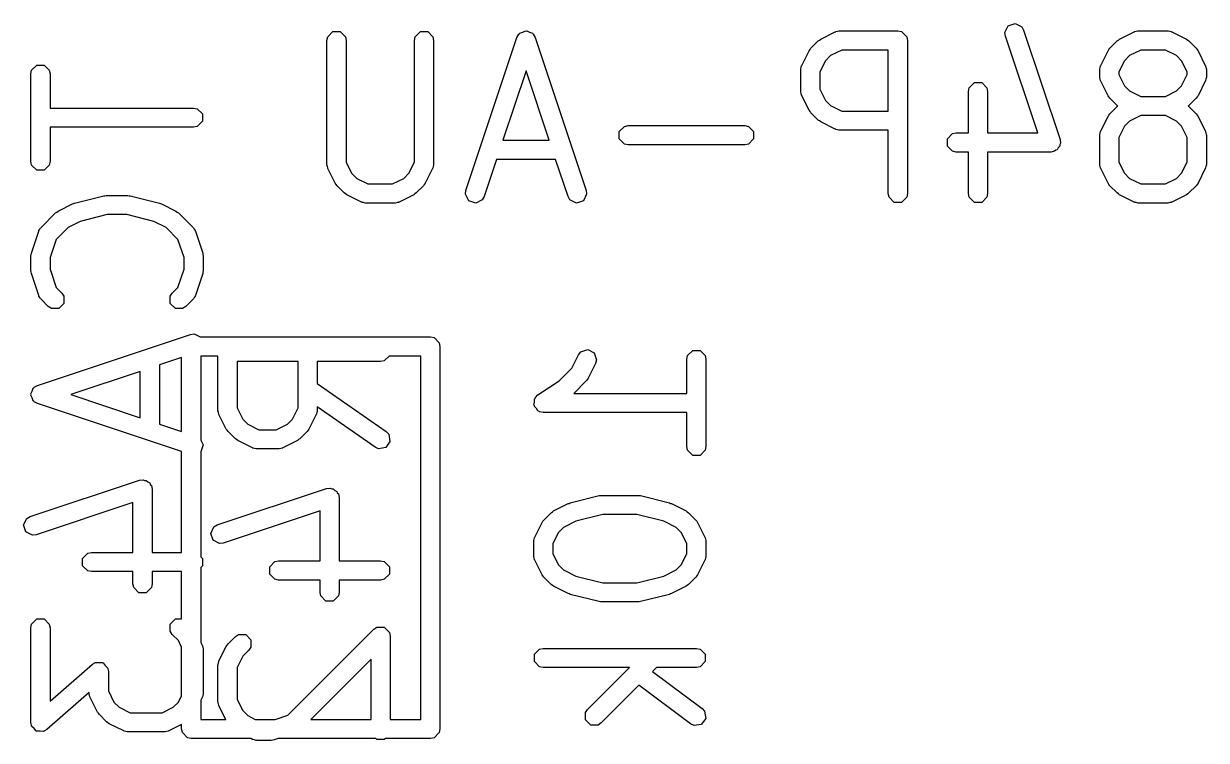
# Model space of a CAD drawing. Header units: inches. Extents: x 0.38 to 5.39, y 0.07 to 3.28.
# Drawn here: x 1.2235 to 1.4668, y 1.2581 to 1.4057 of the extents above; entities that cross this region are included whole.
import ezdxf

# ---------------------------------------------------------------- set-up
doc = ezdxf.new("R2010")
doc.units = ezdxf.units.IN
doc.header["$MEASUREMENT"] = 0
doc.layers.add('BLACK', color=250, linetype='CONTINUOUS')

msp = doc.modelspace()

# ---------------------------------------------------------------- linework, layer by layer
at = {"layer": 'BLACK', "linetype": 'CONTINUOUS'}
for p, q in [((1.28602, 1.40296), (1.28708, 1.40403)), ((1.28708, 1.40403), (1.28859, 1.40403)), ((1.28859, 1.40403), (1.28965, 1.40296)), ((1.30401, 1.40296), (1.30508, 1.40403)), ((1.30508, 1.40403), (1.30659, 1.40403)), ((1.30659, 1.40403), (1.30765, 1.40296)), ((1.32613, 1.40389), (1.32669, 1.40417)), ((1.32669, 1.40417), (1.32683, 1.40413)), ((1.32683, 1.40413), (1.32697, 1.40417)), ((1.32697, 1.40417), (1.32753, 1.40389)), ((1.38744, 1.40247), (1.39044, 1.40397)), ((1.39044, 1.40397), (1.39054, 1.404)), ((1.39054, 1.404), (1.39057, 1.40403)), ((1.39057, 1.40403), (1.39088, 1.40409)), ((1.39088, 1.40409), (1.39118, 1.40417)), ((1.39118, 1.40417), (1.39122, 1.40416)), ((1.39122, 1.40416), (1.39132, 1.40418)), ((1.39132, 1.40418), (1.40332, 1.40418)), ((1.40332, 1.40418), (1.40407, 1.40403)), ((1.40407, 1.40403), (1.40514, 1.40296)), ((1.42535, 1.40385), (1.42603, 1.4052)), ((1.42603, 1.4052), (1.42746, 1.40567)), ((1.42746, 1.40567), (1.4288, 1.405)), ((1.4288, 1.405), (1.42918, 1.40433)), ((1.42918, 1.40433), (1.43668, 1.38183)), ((1.44893, 1.40247), (1.45193, 1.40397)), ((1.45193, 1.40397), (1.45203, 1.404)), ((1.45203, 1.404), (1.45206, 1.40403)), ((1.45206, 1.40403), (1.45237, 1.40409)), ((1.45237, 1.40409), (1.45267, 1.40417)), ((1.45267, 1.40417), (1.45272, 1.40416)), ((1.45272, 1.40416), (1.45281, 1.40418)), ((1.45281, 1.40418), (1.45881, 1.40418)), ((1.45881, 1.40418), (1.45891, 1.40416)), ((1.45891, 1.40416), (1.45895, 1.40417)), ((1.45895, 1.40417), (1.45926, 1.40409)), ((1.45926, 1.40409), (1.45957, 1.40403)), ((1.45957, 1.40403), (1.4596, 1.404)), ((1.4596, 1.404), (1.45969, 1.40397)), ((1.45969, 1.40397), (1.46269, 1.40247)), ((1.28587, 1.40221), (1.28602, 1.40296)), ((1.28587, 1.37671), (1.28587, 1.40221)), ((1.28965, 1.40296), (1.2898, 1.40221)), ((1.2898, 1.40221), (1.2898, 1.37718)), ((1.30386, 1.40221), (1.30401, 1.40296)), ((1.30386, 1.37718), (1.30386, 1.40221)), ((1.30765, 1.40296), (1.3078, 1.40221)), ((1.3078, 1.40221), (1.3078, 1.37671)), ((1.31446, 1.37134), (1.32496, 1.40283)), ((1.32496, 1.40283), (1.32534, 1.4035)), ((1.32534, 1.4035), (1.32547, 1.40356)), ((1.32547, 1.40356), (1.32554, 1.4037)), ((1.32554, 1.4037), (1.32613, 1.40389)), ((1.32753, 1.40389), (1.32812, 1.4037)), ((1.32812, 1.4037), (1.32819, 1.40356)), ((1.32819, 1.40356), (1.32832, 1.4035)), ((1.32832, 1.4035), (1.3287, 1.40283)), ((1.3287, 1.40283), (1.3392, 1.37134)), ((1.38543, 1.4006), (1.38693, 1.4021)), ((1.38693, 1.4021), (1.38719, 1.40228)), ((1.38719, 1.40228), (1.38744, 1.40247)), ((1.40514, 1.40296), (1.40529, 1.40221)), ((1.40529, 1.40221), (1.40529, 1.37071)), ((1.42545, 1.40309), (1.42535, 1.40385)), ((1.43209, 1.38318), (1.42545, 1.40309)), ((1.44692, 1.4006), (1.44842, 1.4021)), ((1.44842, 1.4021), (1.44869, 1.40228)), ((1.44869, 1.40228), (1.44893, 1.40247)), ((1.46269, 1.40247), (1.46294, 1.40228)), ((1.46294, 1.40228), (1.4632, 1.4021)), ((1.4632, 1.4021), (1.4647, 1.4006)), ((1.38356, 1.39709), (1.38506, 1.40009)), ((1.38506, 1.40009), (1.38525, 1.40034)), ((1.38525, 1.40034), (1.38543, 1.4006)), ((1.38949, 1.39909), (1.38844, 1.39804)), ((1.39179, 1.40024), (1.38949, 1.39909)), ((1.40135, 1.40024), (1.39179, 1.40024)), ((1.40135, 1.38768), (1.40135, 1.40024)), ((1.44505, 1.39709), (1.44655, 1.40009)), ((1.44655, 1.40009), (1.44675, 1.40034)), ((1.44675, 1.40034), (1.44692, 1.4006)), ((1.45098, 1.39909), (1.44993, 1.39804)), ((1.45328, 1.40024), (1.45098, 1.39909)), ((1.45835, 1.40024), (1.45328, 1.40024)), ((1.46065, 1.39909), (1.45835, 1.40024)), ((1.46169, 1.39804), (1.46065, 1.39909)), ((1.4647, 1.4006), (1.46488, 1.40034)), ((1.46488, 1.40034), (1.46507, 1.40009)), ((1.46507, 1.40009), (1.46657, 1.39709)), ((1.22511, 1.39608), (1.22618, 1.39714)), ((1.22618, 1.39714), (1.22769, 1.39714)), ((1.22769, 1.39714), (1.22875, 1.39608)), ((1.38336, 1.39635), (1.38344, 1.39665)), ((1.38344, 1.39665), (1.3835, 1.39696)), ((1.3835, 1.39696), (1.38354, 1.39699)), ((1.38354, 1.39699), (1.38356, 1.39709)), ((1.38844, 1.39804), (1.38729, 1.39574)), ((1.44485, 1.39635), (1.44493, 1.39665)), ((1.44493, 1.39665), (1.445, 1.39696)), ((1.445, 1.39696), (1.44503, 1.39699)), ((1.44503, 1.39699), (1.44505, 1.39709)), ((1.44993, 1.39804), (1.44878, 1.39574)), ((1.46284, 1.39574), (1.46169, 1.39804)), ((1.46657, 1.39709), (1.4666, 1.39699)), ((1.4666, 1.39699), (1.46663, 1.39696)), ((1.46663, 1.39696), (1.46669, 1.39665)), ((1.46669, 1.39665), (1.46678, 1.39635)), ((1.22496, 1.39532), (1.22511, 1.39608)), ((1.22496, 1.37733), (1.22496, 1.39532)), ((1.22875, 1.39608), (1.2289, 1.39532)), ((1.2289, 1.39532), (1.2289, 1.38829)), ((1.32683, 1.39598), (1.32206, 1.38168)), ((1.3316, 1.38168), (1.32683, 1.39598)), ((1.38335, 1.39621), (1.38337, 1.39631)), ((1.38335, 1.39171), (1.38335, 1.39621)), ((1.38337, 1.39631), (1.38336, 1.39635)), ((1.38729, 1.39574), (1.38729, 1.39217)), ((1.44487, 1.39631), (1.44485, 1.39635)), ((1.44485, 1.39621), (1.44487, 1.39631)), ((1.44485, 1.39471), (1.44485, 1.39621)), ((1.44487, 1.39461), (1.44485, 1.39471)), ((1.44485, 1.39457), (1.44487, 1.39461)), ((1.44493, 1.39427), (1.44485, 1.39457)), ((1.445, 1.39396), (1.44493, 1.39427)), ((1.44878, 1.39574), (1.44878, 1.39517)), ((1.44878, 1.39517), (1.44993, 1.39288)), ((1.46169, 1.39288), (1.46284, 1.39517)), ((1.46284, 1.39517), (1.46284, 1.39574)), ((1.46669, 1.39427), (1.46663, 1.39396)), ((1.46678, 1.39457), (1.46669, 1.39427)), ((1.46678, 1.39635), (1.46676, 1.39631)), ((1.46676, 1.39631), (1.46678, 1.39621)), ((1.46678, 1.39471), (1.46676, 1.39461)), ((1.46676, 1.39461), (1.46678, 1.39457)), ((1.46678, 1.39621), (1.46678, 1.39471)), ((1.38729, 1.39217), (1.38844, 1.38988)), ((1.41785, 1.39171), (1.418, 1.39246)), ((1.418, 1.39246), (1.41906, 1.39353)), ((1.41906, 1.39353), (1.42057, 1.39353)), ((1.42057, 1.39353), (1.42164, 1.39246)), ((1.42164, 1.39246), (1.42179, 1.39171)), ((1.44503, 1.39392), (1.445, 1.39396)), ((1.44505, 1.39383), (1.44503, 1.39392)), ((1.44655, 1.39083), (1.44505, 1.39383)), ((1.44993, 1.39288), (1.45098, 1.39183)), ((1.45098, 1.39183), (1.45328, 1.39068)), ((1.45835, 1.39068), (1.46065, 1.39183)), ((1.46065, 1.39183), (1.46169, 1.39288)), ((1.46657, 1.39383), (1.46507, 1.39083)), ((1.4666, 1.39392), (1.46657, 1.39383)), ((1.46663, 1.39396), (1.4666, 1.39392)), ((1.38337, 1.39161), (1.38335, 1.39171)), ((1.38336, 1.39157), (1.38337, 1.39161)), ((1.38344, 1.39127), (1.38336, 1.39157)), ((1.3835, 1.39096), (1.38344, 1.39127)), ((1.38354, 1.39092), (1.3835, 1.39096)), ((1.38356, 1.39083), (1.38354, 1.39092)), ((1.38506, 1.38783), (1.38356, 1.39083)), ((1.38844, 1.38988), (1.38949, 1.38883)), ((1.41785, 1.38318), (1.41785, 1.39171)), ((1.42179, 1.39171), (1.42179, 1.38318)), ((1.44675, 1.39058), (1.44655, 1.39083)), ((1.44692, 1.39032), (1.44675, 1.39058)), ((1.44842, 1.38882), (1.44692, 1.39032)), ((1.45328, 1.39068), (1.45835, 1.39068)), ((1.4647, 1.39032), (1.4632, 1.38882)), ((1.46488, 1.39058), (1.4647, 1.39032)), ((1.46507, 1.39083), (1.46488, 1.39058)), ((1.2289, 1.38829), (1.25843, 1.38829)), ((1.25843, 1.38829), (1.25918, 1.38814)), ((1.25918, 1.38814), (1.26025, 1.38708)), ((1.26025, 1.38708), (1.26025, 1.38557)), ((1.38525, 1.38758), (1.38506, 1.38783)), ((1.38543, 1.38732), (1.38525, 1.38758)), ((1.38693, 1.38582), (1.38543, 1.38732)), ((1.38949, 1.38883), (1.39179, 1.38768)), ((1.39179, 1.38768), (1.40135, 1.38768)), ((1.44675, 1.38684), (1.44692, 1.3871)), ((1.44692, 1.3871), (1.44842, 1.3886)), ((1.44858, 1.38871), (1.44842, 1.38882)), ((1.44842, 1.3886), (1.44858, 1.38871)), ((1.4632, 1.38882), (1.46304, 1.38871)), ((1.46304, 1.38871), (1.4632, 1.3886)), ((1.4632, 1.3886), (1.4647, 1.3871)), ((1.4647, 1.3871), (1.46488, 1.38684)), ((1.25918, 1.38451), (1.25843, 1.38436)), ((1.26025, 1.38557), (1.25918, 1.38451)), ((1.34601, 1.38346), (1.34707, 1.38453)), ((1.34707, 1.38453), (1.34783, 1.38468)), ((1.34783, 1.38468), (1.37182, 1.38468)), ((1.37182, 1.38468), (1.37258, 1.38453)), ((1.37258, 1.38453), (1.37364, 1.38346)), ((1.38719, 1.38564), (1.38693, 1.38582)), ((1.38744, 1.38545), (1.38719, 1.38564)), ((1.39044, 1.38395), (1.38744, 1.38545)), ((1.44505, 1.38359), (1.44655, 1.38659)), ((1.44655, 1.38659), (1.44675, 1.38684)), ((1.44993, 1.38454), (1.44878, 1.38225)), ((1.45098, 1.38559), (1.44993, 1.38454)), ((1.45328, 1.38674), (1.45098, 1.38559)), ((1.45835, 1.38674), (1.45328, 1.38674)), ((1.46065, 1.38559), (1.45835, 1.38674)), ((1.46169, 1.38454), (1.46065, 1.38559)), ((1.46284, 1.38225), (1.46169, 1.38454)), ((1.46488, 1.38684), (1.46507, 1.38659)), ((1.46507, 1.38659), (1.46657, 1.38359)), ((1.25843, 1.38436), (1.2289, 1.38436)), ((1.2289, 1.38436), (1.2289, 1.37733)), ((1.34601, 1.38196), (1.34601, 1.38346)), ((1.37364, 1.38346), (1.37364, 1.38196)), ((1.39054, 1.38392), (1.39044, 1.38395)), ((1.39057, 1.38389), (1.39054, 1.38392)), ((1.39088, 1.38383), (1.39057, 1.38389)), ((1.39118, 1.38375), (1.39088, 1.38383)), ((1.39122, 1.38376), (1.39118, 1.38375)), ((1.39132, 1.38374), (1.39122, 1.38376)), ((1.40135, 1.38374), (1.39132, 1.38374)), ((1.40135, 1.37071), (1.40135, 1.38374)), ((1.4135, 1.38196), (1.41457, 1.38303)), ((1.41457, 1.38303), (1.41532, 1.38318)), ((1.41532, 1.38318), (1.41785, 1.38318)), ((1.42179, 1.38318), (1.43209, 1.38318)), ((1.44485, 1.38285), (1.44493, 1.38315)), ((1.44487, 1.38281), (1.44485, 1.38285)), ((1.44485, 1.38271), (1.44487, 1.38281)), ((1.44485, 1.37671), (1.44485, 1.38271)), ((1.44493, 1.38315), (1.445, 1.38346)), ((1.445, 1.38346), (1.44503, 1.3835)), ((1.44503, 1.3835), (1.44505, 1.38359)), ((1.44878, 1.38225), (1.44878, 1.37718)), ((1.46284, 1.37718), (1.46284, 1.38225)), ((1.46657, 1.38359), (1.4666, 1.3835)), ((1.4666, 1.3835), (1.46663, 1.38346)), ((1.46663, 1.38346), (1.46669, 1.38316)), ((1.46669, 1.38316), (1.46678, 1.38285)), ((1.46678, 1.38285), (1.46676, 1.38281)), ((1.46676, 1.38281), (1.46678, 1.38271)), ((1.46678, 1.38271), (1.46678, 1.37671)), ((1.32206, 1.38168), (1.3316, 1.38168)), ((1.34707, 1.38089), (1.34601, 1.38196)), ((1.34783, 1.38074), (1.34707, 1.38089)), ((1.37182, 1.38074), (1.34783, 1.38074)), ((1.37258, 1.38089), (1.37182, 1.38074)), ((1.37364, 1.38196), (1.37258, 1.38089)), ((1.4135, 1.38046), (1.4135, 1.38196)), ((1.41457, 1.37939), (1.4135, 1.38046)), ((1.4358, 1.37962), (1.43557, 1.37939)), ((1.43611, 1.37972), (1.4358, 1.37962)), ((1.43631, 1.38013), (1.43611, 1.37972)), ((1.43663, 1.38046), (1.43631, 1.38013)), ((1.43678, 1.38107), (1.43663, 1.38078)), ((1.43663, 1.38078), (1.43663, 1.38046)), ((1.43668, 1.38183), (1.43678, 1.38107)), ((1.22511, 1.37657), (1.22496, 1.37733)), ((1.2289, 1.37733), (1.22875, 1.37657)), ((1.2898, 1.37718), (1.29095, 1.37488)), ((1.30271, 1.37488), (1.30386, 1.37718)), ((1.32075, 1.37774), (1.3182, 1.37009)), ((1.33291, 1.37774), (1.32075, 1.37774)), ((1.33546, 1.37009), (1.33291, 1.37774)), ((1.41532, 1.37924), (1.41457, 1.37939)), ((1.41785, 1.37924), (1.41532, 1.37924)), ((1.41785, 1.37071), (1.41785, 1.37924)), ((1.43482, 1.37924), (1.42179, 1.37924)), ((1.42179, 1.37924), (1.42179, 1.37071)), ((1.43557, 1.37939), (1.43482, 1.37924)), ((1.44878, 1.37718), (1.44993, 1.37488)), ((1.46169, 1.37488), (1.46284, 1.37718)), ((1.22618, 1.37551), (1.22511, 1.37657)), ((1.22769, 1.37551), (1.22618, 1.37551)), ((1.22875, 1.37657), (1.22769, 1.37551)), ((1.28589, 1.37662), (1.28587, 1.37671)), ((1.28587, 1.37657), (1.28589, 1.37662)), ((1.28595, 1.37627), (1.28587, 1.37657)), ((1.28602, 1.37596), (1.28595, 1.37627)), ((1.28605, 1.37593), (1.28602, 1.37596)), ((1.28607, 1.37583), (1.28605, 1.37593)), ((1.28757, 1.37283), (1.28607, 1.37583)), ((1.29095, 1.37488), (1.292, 1.37383)), ((1.30167, 1.37383), (1.30271, 1.37488)), ((1.30759, 1.37583), (1.30609, 1.37283)), ((1.30762, 1.37593), (1.30759, 1.37583)), ((1.30765, 1.37596), (1.30762, 1.37593)), ((1.30771, 1.37627), (1.30765, 1.37596)), ((1.3078, 1.37657), (1.30771, 1.37627)), ((1.3078, 1.37671), (1.30778, 1.37662)), ((1.30778, 1.37662), (1.3078, 1.37657)), ((1.44487, 1.37662), (1.44485, 1.37671)), ((1.44485, 1.37657), (1.44487, 1.37662)), ((1.44493, 1.37627), (1.44485, 1.37657)), ((1.445, 1.37596), (1.44493, 1.37627)), ((1.44503, 1.37593), (1.445, 1.37596)), ((1.44505, 1.37583), (1.44503, 1.37593)), ((1.44655, 1.37283), (1.44505, 1.37583)), ((1.44993, 1.37488), (1.45098, 1.37383)), ((1.46065, 1.37383), (1.46169, 1.37488)), ((1.46657, 1.37583), (1.46507, 1.37283)), ((1.4666, 1.37593), (1.46657, 1.37583)), ((1.46663, 1.37596), (1.4666, 1.37593)), ((1.46669, 1.37627), (1.46663, 1.37596)), ((1.46678, 1.37657), (1.46669, 1.37627)), ((1.46678, 1.37671), (1.46676, 1.37662)), ((1.46676, 1.37662), (1.46678, 1.37657)), ((1.28777, 1.37258), (1.28757, 1.37283)), ((1.28794, 1.37232), (1.28777, 1.37258)), ((1.28944, 1.37082), (1.28794, 1.37232)), ((1.292, 1.37383), (1.2943, 1.37268)), ((1.2943, 1.37268), (1.29937, 1.37268)), ((1.29937, 1.37268), (1.30167, 1.37383)), ((1.30572, 1.37232), (1.30422, 1.37082)), ((1.3059, 1.37258), (1.30572, 1.37232)), ((1.30609, 1.37283), (1.3059, 1.37258)), ((1.44675, 1.37258), (1.44655, 1.37283)), ((1.44692, 1.37232), (1.44675, 1.37258)), ((1.44842, 1.37082), (1.44692, 1.37232)), ((1.45098, 1.37383), (1.45328, 1.37268)), ((1.45328, 1.37268), (1.45835, 1.37268)), ((1.45835, 1.37268), (1.46065, 1.37383)), ((1.4647, 1.37232), (1.4632, 1.37082)), ((1.46488, 1.37258), (1.4647, 1.37232)), ((1.46507, 1.37283), (1.46488, 1.37258)), ((1.23395, 1.36874), (1.23995, 1.37024)), ((1.23995, 1.37024), (1.24019, 1.37025)), ((1.24019, 1.37025), (1.24043, 1.3703)), ((1.24043, 1.3703), (1.24493, 1.3703)), ((1.24493, 1.3703), (1.24517, 1.37025)), ((1.24517, 1.37025), (1.24541, 1.37024)), ((1.24541, 1.37024), (1.25141, 1.36874)), ((1.2897, 1.37065), (1.28944, 1.37082)), ((1.28995, 1.37045), (1.2897, 1.37065)), ((1.29295, 1.36895), (1.28995, 1.37045)), ((1.30371, 1.37045), (1.30071, 1.36895)), ((1.30396, 1.37065), (1.30371, 1.37045)), ((1.30422, 1.37082), (1.30396, 1.37065)), ((1.31437, 1.37057), (1.31446, 1.37134)), ((1.31504, 1.36923), (1.31437, 1.37057)), ((1.3182, 1.37009), (1.31782, 1.36942)), ((1.33584, 1.36942), (1.33546, 1.37009)), ((1.33929, 1.37057), (1.33862, 1.36923)), ((1.3392, 1.37134), (1.33929, 1.37057)), ((1.4015, 1.36996), (1.40135, 1.37071)), ((1.40257, 1.36889), (1.4015, 1.36996)), ((1.40514, 1.36996), (1.40407, 1.36889)), ((1.40529, 1.37071), (1.40514, 1.36996)), ((1.418, 1.36996), (1.41785, 1.37071)), ((1.41906, 1.36889), (1.418, 1.36996)), ((1.42164, 1.36996), (1.42057, 1.36889)), ((1.42179, 1.37071), (1.42164, 1.36996)), ((1.44868, 1.37065), (1.44842, 1.37082)), ((1.44893, 1.37045), (1.44868, 1.37065)), ((1.45193, 1.36895), (1.44893, 1.37045)), ((1.46269, 1.37045), (1.45969, 1.36895)), ((1.46294, 1.37065), (1.46269, 1.37045)), ((1.4632, 1.37082), (1.46294, 1.37065)), ((1.23055, 1.36709), (1.23355, 1.36859)), ((1.23355, 1.36859), (1.23376, 1.36865)), ((1.23376, 1.36865), (1.23395, 1.36874)), ((1.25141, 1.36874), (1.2516, 1.36865)), ((1.2516, 1.36865), (1.25181, 1.36859)), ((1.25181, 1.36859), (1.25481, 1.36709)), ((1.29305, 1.36893), (1.29295, 1.36895)), ((1.29308, 1.36889), (1.29305, 1.36893)), ((1.29339, 1.36883), (1.29308, 1.36889)), ((1.29369, 1.36875), (1.29339, 1.36883)), ((1.29374, 1.36876), (1.29369, 1.36875)), ((1.29383, 1.36874), (1.29374, 1.36876)), ((1.29983, 1.36874), (1.29383, 1.36874)), ((1.29993, 1.36876), (1.29983, 1.36874)), ((1.29997, 1.36875), (1.29993, 1.36876)), ((1.30028, 1.36883), (1.29997, 1.36875)), ((1.30059, 1.36889), (1.30028, 1.36883)), ((1.30062, 1.36893), (1.30059, 1.36889)), ((1.30071, 1.36895), (1.30062, 1.36893)), ((1.31647, 1.36875), (1.31504, 1.36923)), ((1.31782, 1.36942), (1.31647, 1.36875)), ((1.33719, 1.36875), (1.33584, 1.36942)), ((1.33862, 1.36923), (1.33719, 1.36875)), ((1.40407, 1.36889), (1.40257, 1.36889)), ((1.42057, 1.36889), (1.41906, 1.36889)), ((1.45203, 1.36893), (1.45193, 1.36895)), ((1.45206, 1.36889), (1.45203, 1.36893)), ((1.45237, 1.36883), (1.45206, 1.36889)), ((1.45267, 1.36875), (1.45237, 1.36883)), ((1.45272, 1.36876), (1.45267, 1.36875)), ((1.45281, 1.36874), (1.45272, 1.36876)), ((1.45881, 1.36874), (1.45281, 1.36874)), ((1.45891, 1.36876), (1.45881, 1.36874)), ((1.45895, 1.36875), (1.45891, 1.36876)), ((1.45926, 1.36883), (1.45895, 1.36875)), ((1.45957, 1.36889), (1.45926, 1.36883)), ((1.4596, 1.36893), (1.45957, 1.36889)), ((1.45969, 1.36895), (1.4596, 1.36893)), ((1.22704, 1.36372), (1.23004, 1.36672)), ((1.23004, 1.36672), (1.2303, 1.3669)), ((1.2303, 1.3669), (1.23055, 1.36709)), ((1.24067, 1.36636), (1.23512, 1.36497)), ((1.24469, 1.36636), (1.24067, 1.36636)), ((1.25024, 1.36497), (1.24469, 1.36636)), ((1.25481, 1.36709), (1.25506, 1.3669)), ((1.25506, 1.3669), (1.25532, 1.36672)), ((1.25532, 1.36672), (1.25832, 1.36372)), ((1.22507, 1.35845), (1.22657, 1.36295)), ((1.22657, 1.36295), (1.22661, 1.36304)), ((1.22661, 1.36308), (1.22679, 1.36334)), ((1.22661, 1.36304), (1.22661, 1.36308)), ((1.22679, 1.36334), (1.22695, 1.36362)), ((1.22695, 1.36362), (1.22699, 1.36364)), ((1.22699, 1.36364), (1.22704, 1.36372)), ((1.2326, 1.36371), (1.23015, 1.36127)), ((1.23512, 1.36497), (1.2326, 1.36371)), ((1.25276, 1.36371), (1.25024, 1.36497)), ((1.25521, 1.36127), (1.25276, 1.36371)), ((1.25832, 1.36372), (1.25838, 1.36364)), ((1.25838, 1.36364), (1.25842, 1.36362)), ((1.25842, 1.36362), (1.25857, 1.36334)), ((1.25857, 1.36334), (1.25875, 1.36308)), ((1.25875, 1.36308), (1.25875, 1.36304)), ((1.25875, 1.36304), (1.2588, 1.36295)), ((1.2588, 1.36295), (1.2603, 1.35845)), ((1.23015, 1.36127), (1.2289, 1.35751)), ((1.25646, 1.35751), (1.25521, 1.36127)), ((1.22496, 1.35783), (1.22503, 1.35814)), ((1.22496, 1.35483), (1.22496, 1.35783)), ((1.22503, 1.35814), (1.22507, 1.35845)), ((1.2603, 1.35845), (1.26034, 1.35814)), ((1.26034, 1.35814), (1.2604, 1.35783)), ((1.2604, 1.35783), (1.2604, 1.35483)), ((1.2289, 1.35751), (1.2289, 1.35515)), ((1.25646, 1.35515), (1.25646, 1.35751)), ((1.22503, 1.35452), (1.22496, 1.35483)), ((1.22507, 1.35421), (1.22503, 1.35452)), ((1.22657, 1.34971), (1.22507, 1.35421)), ((1.2289, 1.35515), (1.23015, 1.35139)), ((1.25521, 1.35139), (1.25646, 1.35515)), ((1.2603, 1.35421), (1.2588, 1.34971)), ((1.26034, 1.35452), (1.2603, 1.35421)), ((1.2604, 1.35483), (1.26034, 1.35452)), ((1.23015, 1.35139), (1.23132, 1.35022)), ((1.25404, 1.35022), (1.25521, 1.35139)), ((1.22661, 1.34962), (1.22657, 1.34971)), ((1.22661, 1.34958), (1.22661, 1.34962)), ((1.22679, 1.34931), (1.22661, 1.34958)), ((1.22695, 1.34904), (1.22679, 1.34931)), ((1.22699, 1.34902), (1.22695, 1.34904)), ((1.22704, 1.34894), (1.22699, 1.34902)), ((1.22854, 1.34744), (1.22704, 1.34894)), ((1.23175, 1.34808), (1.23069, 1.34701)), ((1.23132, 1.35022), (1.23175, 1.34958)), ((1.23175, 1.34958), (1.23175, 1.34808)), ((1.25361, 1.34958), (1.25404, 1.35022)), ((1.25361, 1.34808), (1.25361, 1.34958)), ((1.25468, 1.34701), (1.25361, 1.34808)), ((1.25832, 1.34894), (1.25682, 1.34744)), ((1.25838, 1.34902), (1.25832, 1.34894)), ((1.25842, 1.34904), (1.25838, 1.34902)), ((1.25857, 1.34931), (1.25842, 1.34904)), ((1.25875, 1.34958), (1.25857, 1.34931)), ((1.2588, 1.34971), (1.25875, 1.34962)), ((1.25875, 1.34962), (1.25875, 1.34958)), ((1.22918, 1.34701), (1.22854, 1.34744)), ((1.23069, 1.34701), (1.22918, 1.34701)), ((1.25618, 1.34701), (1.25468, 1.34701)), ((1.25682, 1.34744), (1.25618, 1.34701)), ((1.22631, 1.3312), (1.25781, 1.3417)), ((1.25781, 1.3417), (1.25857, 1.34179)), ((1.25857, 1.34179), (1.25976, 1.3412)), ((1.25976, 1.3412), (1.30715, 1.3412)), ((1.30715, 1.3412), (1.3079, 1.34105)), ((1.3079, 1.34105), (1.30897, 1.33998)), ((1.30897, 1.33998), (1.30912, 1.33923)), ((1.30912, 1.33923), (1.30912, 1.26049)), ((1.33808, 1.33809), (1.33951, 1.33857)), ((1.33951, 1.33857), (1.34086, 1.33789)), ((1.36005, 1.33736), (1.36112, 1.33842)), ((1.36112, 1.33842), (1.36262, 1.33842)), ((1.36262, 1.33842), (1.36369, 1.33736)), ((1.25597, 1.33694), (1.2514, 1.33541)), ((1.25597, 1.32173), (1.25597, 1.33694)), ((1.26344, 1.33726), (1.25991, 1.33726)), ((1.25991, 1.33726), (1.25991, 1.31995)), ((1.26344, 1.3261), (1.26344, 1.33726)), ((1.27994, 1.33614), (1.26738, 1.33614)), ((1.26738, 1.33614), (1.26738, 1.32657)), ((1.27994, 1.32657), (1.27994, 1.33614)), ((1.29691, 1.33614), (1.28388, 1.33614)), ((1.28388, 1.33614), (1.28388, 1.33163)), ((1.29766, 1.33628), (1.29691, 1.33614)), ((1.29864, 1.33726), (1.29766, 1.33628)), ((1.30518, 1.33726), (1.29864, 1.33726)), ((1.30518, 1.26246), (1.30518, 1.33726)), ((1.33626, 1.33477), (1.33761, 1.33748)), ((1.33761, 1.33748), (1.33808, 1.33809)), ((1.34086, 1.33789), (1.34134, 1.33646)), ((1.34134, 1.33646), (1.34113, 1.33572)), ((1.3599, 1.3366), (1.36005, 1.33736)), ((1.3599, 1.32957), (1.3599, 1.3366)), ((1.36369, 1.33736), (1.36384, 1.3366)), ((1.36384, 1.3366), (1.36384, 1.31861)), ((1.24746, 1.3341), (1.23316, 1.32933)), ((1.24746, 1.32456), (1.24746, 1.3341)), ((1.2514, 1.33541), (1.2514, 1.32325)), ((1.33362, 1.33213), (1.33626, 1.33477)), ((1.34113, 1.33572), (1.33963, 1.33272)), ((1.22564, 1.33082), (1.22631, 1.3312)), ((1.28388, 1.33163), (1.29804, 1.32172)), ((1.32928, 1.32924), (1.33362, 1.33213)), ((1.33926, 1.33221), (1.33663, 1.32957)), ((1.33944, 1.33247), (1.33926, 1.33221)), ((1.33963, 1.33272), (1.33944, 1.33247)), ((1.22497, 1.32947), (1.22525, 1.33003)), ((1.22502, 1.32933), (1.22497, 1.32947)), ((1.22497, 1.32919), (1.22502, 1.32933)), ((1.22525, 1.32863), (1.22497, 1.32919)), ((1.22525, 1.33003), (1.22545, 1.33062)), ((1.22545, 1.32804), (1.22525, 1.32863)), ((1.22545, 1.33062), (1.22558, 1.33069)), ((1.22558, 1.33069), (1.22564, 1.33082)), ((1.23316, 1.32933), (1.24746, 1.32456)), ((1.32856, 1.32836), (1.3287, 1.3285)), ((1.3287, 1.3285), (1.32874, 1.3287)), ((1.32874, 1.3287), (1.32928, 1.32924)), ((1.33663, 1.32957), (1.3599, 1.32957)), ((1.22558, 1.32798), (1.22545, 1.32804)), ((1.22564, 1.32785), (1.22558, 1.32798)), ((1.22631, 1.32747), (1.22564, 1.32785)), ((1.25597, 1.31758), (1.22631, 1.32747)), ((1.26346, 1.32601), (1.26344, 1.3261)), ((1.26738, 1.32657), (1.26853, 1.32427)), ((1.27879, 1.32427), (1.27994, 1.32657)), ((1.28388, 1.3261), (1.28386, 1.32601)), ((1.29578, 1.31849), (1.28388, 1.32682)), ((1.28388, 1.32682), (1.28388, 1.3261)), ((1.32844, 1.32722), (1.32856, 1.32778)), ((1.32856, 1.32705), (1.32844, 1.32722)), ((1.32856, 1.32778), (1.32856, 1.32836)), ((1.32856, 1.32685), (1.32856, 1.32705)), ((1.32896, 1.32645), (1.32856, 1.32685)), ((1.32928, 1.32597), (1.32896, 1.32645)), ((1.26345, 1.32597), (1.26346, 1.32601)), ((1.26353, 1.32566), (1.26345, 1.32597)), ((1.26359, 1.32535), (1.26353, 1.32566)), ((1.26363, 1.32532), (1.26359, 1.32535)), ((1.26365, 1.32522), (1.26363, 1.32532)), ((1.26515, 1.32223), (1.26365, 1.32522)), ((1.26853, 1.32427), (1.26958, 1.32322)), ((1.27775, 1.32322), (1.27879, 1.32427)), ((1.28367, 1.32522), (1.28217, 1.32223)), ((1.2837, 1.32532), (1.28367, 1.32522)), ((1.28373, 1.32535), (1.2837, 1.32532)), ((1.28379, 1.32566), (1.28373, 1.32535)), ((1.28387, 1.32597), (1.28379, 1.32566)), ((1.28386, 1.32601), (1.28387, 1.32597)), ((1.32948, 1.32593), (1.32928, 1.32597)), ((1.32962, 1.32579), (1.32948, 1.32593)), ((1.33037, 1.32564), (1.32962, 1.32579)), ((1.3599, 1.32564), (1.33037, 1.32564)), ((1.3599, 1.31861), (1.3599, 1.32564)), ((1.2514, 1.32325), (1.25597, 1.32173)), ((1.26535, 1.32198), (1.26515, 1.32223)), ((1.26552, 1.32171), (1.26535, 1.32198)), ((1.26702, 1.32021), (1.26552, 1.32171)), ((1.26958, 1.32322), (1.27188, 1.32207)), ((1.27188, 1.32207), (1.27545, 1.32207)), ((1.27545, 1.32207), (1.27775, 1.32322)), ((1.2818, 1.32171), (1.2803, 1.32021)), ((1.28198, 1.32198), (1.2818, 1.32171)), ((1.28217, 1.32223), (1.28198, 1.32198)), ((1.29804, 1.32172), (1.29857, 1.32116)), ((1.25991, 1.31995), (1.26039, 1.31897)), ((1.26039, 1.31897), (1.25992, 1.31754)), ((1.26728, 1.32004), (1.26702, 1.32021)), ((1.26753, 1.31984), (1.26728, 1.32004)), ((1.27053, 1.31835), (1.26753, 1.31984)), ((1.27979, 1.31984), (1.27679, 1.31835)), ((1.28004, 1.32004), (1.27979, 1.31984)), ((1.2803, 1.32021), (1.28004, 1.32004)), ((1.29883, 1.31968), (1.29797, 1.31845)), ((1.29857, 1.32116), (1.29883, 1.31968)), ((1.25597, 1.29681), (1.25597, 1.31758)), ((1.25992, 1.31754), (1.25991, 1.31754)), ((1.25991, 1.31754), (1.25991, 1.29593)), ((1.27063, 1.31832), (1.27053, 1.31835)), ((1.27066, 1.31829), (1.27063, 1.31832)), ((1.27097, 1.31823), (1.27066, 1.31829)), ((1.27127, 1.31814), (1.27097, 1.31823)), ((1.27132, 1.31816), (1.27127, 1.31814)), ((1.27141, 1.31814), (1.27132, 1.31816)), ((1.27591, 1.31814), (1.27141, 1.31814)), ((1.27601, 1.31816), (1.27591, 1.31814)), ((1.27605, 1.31814), (1.27601, 1.31816)), ((1.27636, 1.31823), (1.27605, 1.31814)), ((1.27667, 1.31829), (1.27636, 1.31823)), ((1.2767, 1.31832), (1.27667, 1.31829)), ((1.27679, 1.31835), (1.2767, 1.31832)), ((1.29648, 1.31818), (1.29578, 1.31849)), ((1.29797, 1.31845), (1.29648, 1.31818)), ((1.36005, 1.31785), (1.3599, 1.31861)), ((1.36112, 1.31679), (1.36005, 1.31785)), ((1.36262, 1.31679), (1.36112, 1.31679)), ((1.36369, 1.31785), (1.36262, 1.31679)), ((1.36384, 1.31861), (1.36369, 1.31785)), ((1.22481, 1.3042), (1.24731, 1.3117)), ((1.24731, 1.3117), (1.24807, 1.3118)), ((1.24807, 1.3118), (1.24836, 1.31165)), ((1.24836, 1.31165), (1.24868, 1.31165)), ((1.24868, 1.31165), (1.24901, 1.31133)), ((1.24901, 1.31133), (1.24942, 1.31112)), ((1.24942, 1.31112), (1.24952, 1.31082)), ((1.24952, 1.31082), (1.24975, 1.31059)), ((1.24975, 1.31059), (1.2499, 1.30984)), ((1.2499, 1.30984), (1.2499, 1.29681)), ((1.26329, 1.30248), (1.28579, 1.30997)), ((1.28579, 1.30997), (1.28655, 1.31007)), ((1.28655, 1.31007), (1.28684, 1.30993)), ((1.28684, 1.30993), (1.28716, 1.30993)), ((1.28716, 1.30993), (1.28749, 1.3096)), ((1.28749, 1.3096), (1.2879, 1.3094)), ((1.2879, 1.3094), (1.288, 1.30909)), ((1.288, 1.30909), (1.28823, 1.30886)), ((1.24596, 1.3071), (1.22606, 1.30047)), ((1.24596, 1.29681), (1.24596, 1.3071)), ((1.28823, 1.30886), (1.28838, 1.30811)), ((1.28838, 1.30811), (1.28838, 1.29508)), ((1.33249, 1.30537), (1.33549, 1.30687)), ((1.33549, 1.30687), (1.3357, 1.30693)), ((1.3357, 1.30693), (1.3359, 1.30702)), ((1.3359, 1.30702), (1.34189, 1.30852)), ((1.34189, 1.30852), (1.34214, 1.30853)), ((1.34214, 1.30853), (1.34237, 1.30858)), ((1.34237, 1.30858), (1.34987, 1.30858)), ((1.34987, 1.30858), (1.35011, 1.30853)), ((1.35011, 1.30853), (1.35035, 1.30852)), ((1.35035, 1.30852), (1.35635, 1.30702)), ((1.35635, 1.30702), (1.35654, 1.30693)), ((1.35654, 1.30693), (1.35675, 1.30687)), ((1.35675, 1.30687), (1.35975, 1.30537)), ((1.22414, 1.30382), (1.22481, 1.3042)), ((1.28444, 1.30538), (1.26454, 1.29874)), ((1.28444, 1.29508), (1.28444, 1.30538)), ((1.33048, 1.3035), (1.33198, 1.305)), ((1.33198, 1.305), (1.33224, 1.30518)), ((1.33224, 1.30518), (1.33249, 1.30537)), ((1.34261, 1.30464), (1.33706, 1.30325)), ((1.34963, 1.30464), (1.34261, 1.30464)), ((1.35518, 1.30325), (1.34963, 1.30464)), ((1.35975, 1.30537), (1.36, 1.30518)), ((1.36, 1.30518), (1.36026, 1.305)), ((1.36026, 1.305), (1.36176, 1.3035)), ((1.22347, 1.30248), (1.22414, 1.30382)), ((1.22395, 1.30105), (1.22347, 1.30248)), ((1.26195, 1.30075), (1.26262, 1.3021)), ((1.26262, 1.3021), (1.26329, 1.30248)), ((1.32861, 1.29999), (1.33011, 1.30299)), ((1.33011, 1.30299), (1.33031, 1.30324)), ((1.33031, 1.30324), (1.33048, 1.3035)), ((1.33454, 1.30199), (1.33349, 1.30094)), ((1.33706, 1.30325), (1.33454, 1.30199)), ((1.3577, 1.30199), (1.35518, 1.30325)), ((1.35875, 1.30094), (1.3577, 1.30199)), ((1.36176, 1.3035), (1.36194, 1.30324)), ((1.36194, 1.30324), (1.36213, 1.30299)), ((1.36213, 1.30299), (1.36363, 1.29999)), ((1.22529, 1.30037), (1.22395, 1.30105)), ((1.22606, 1.30047), (1.22529, 1.30037)), ((1.26243, 1.29932), (1.26195, 1.30075)), ((1.26377, 1.29864), (1.26243, 1.29932)), ((1.32841, 1.29925), (1.32849, 1.29955)), ((1.32849, 1.29955), (1.32856, 1.29986)), ((1.32856, 1.29986), (1.32859, 1.29989)), ((1.32859, 1.29989), (1.32861, 1.29999)), ((1.33349, 1.30094), (1.33234, 1.29864)), ((1.3599, 1.29864), (1.35875, 1.30094)), ((1.36363, 1.29999), (1.36366, 1.29989)), ((1.36366, 1.29989), (1.36369, 1.29986)), ((1.36369, 1.29986), (1.36375, 1.29955)), ((1.36375, 1.29955), (1.36383, 1.29925)), ((1.26454, 1.29874), (1.26377, 1.29864)), ((1.32842, 1.29921), (1.32841, 1.29925)), ((1.32841, 1.29911), (1.32842, 1.29921)), ((1.32841, 1.29611), (1.32841, 1.29911)), ((1.33234, 1.29864), (1.33234, 1.29657)), ((1.3599, 1.29657), (1.3599, 1.29864)), ((1.36383, 1.29925), (1.36382, 1.29921)), ((1.36382, 1.29921), (1.36384, 1.29911)), ((1.36384, 1.29911), (1.36384, 1.29611)), ((1.23561, 1.29559), (1.23668, 1.29666)), ((1.23561, 1.29408), (1.23561, 1.29559)), ((1.23668, 1.29666), (1.23743, 1.29681)), ((1.23743, 1.29681), (1.24596, 1.29681)), ((1.2499, 1.29681), (1.25597, 1.29681)), ((1.25991, 1.29593), (1.26025, 1.29559)), ((1.26025, 1.29559), (1.26025, 1.29408)), ((1.27409, 1.29386), (1.27516, 1.29493)), ((1.27516, 1.29493), (1.27591, 1.29508)), ((1.27591, 1.29508), (1.28444, 1.29508)), ((1.28838, 1.29508), (1.29691, 1.29508)), ((1.29691, 1.29508), (1.29766, 1.29493)), ((1.29766, 1.29493), (1.29873, 1.29386)), ((1.32842, 1.29601), (1.32841, 1.29611)), ((1.32841, 1.29597), (1.32842, 1.29601)), ((1.32849, 1.29567), (1.32841, 1.29597)), ((1.32856, 1.29536), (1.32849, 1.29567)), ((1.32859, 1.29532), (1.32856, 1.29536)), ((1.32861, 1.29523), (1.32859, 1.29532)), ((1.33011, 1.29223), (1.32861, 1.29523)), ((1.33234, 1.29657), (1.33349, 1.29428)), ((1.35875, 1.29428), (1.3599, 1.29657)), ((1.36363, 1.29523), (1.36213, 1.29223)), ((1.36366, 1.29532), (1.36363, 1.29523)), ((1.36369, 1.29536), (1.36366, 1.29532)), ((1.36375, 1.29566), (1.36369, 1.29536)), ((1.36383, 1.29597), (1.36375, 1.29566)), ((1.36384, 1.29611), (1.36382, 1.29601)), ((1.36382, 1.29601), (1.36383, 1.29597)), ((1.23668, 1.29302), (1.23561, 1.29408)), ((1.23743, 1.29287), (1.23668, 1.29302)), ((1.24596, 1.29287), (1.23743, 1.29287)), ((1.24596, 1.29034), (1.24596, 1.29287)), ((1.25597, 1.29287), (1.2499, 1.29287)), ((1.2499, 1.29287), (1.2499, 1.29034)), ((1.25597, 1.28316), (1.25597, 1.29287)), ((1.26025, 1.29408), (1.25991, 1.29374)), ((1.25991, 1.29374), (1.25991, 1.27829)), ((1.27409, 1.29236), (1.27409, 1.29386)), ((1.27516, 1.29129), (1.27409, 1.29236)), ((1.29873, 1.29236), (1.29766, 1.29129)), ((1.29873, 1.29386), (1.29873, 1.29236)), ((1.33031, 1.29198), (1.33011, 1.29223)), ((1.33349, 1.29428), (1.33454, 1.29323)), ((1.33454, 1.29323), (1.33706, 1.29197)), ((1.35518, 1.29197), (1.3577, 1.29323)), ((1.3577, 1.29323), (1.35875, 1.29428)), ((1.36213, 1.29223), (1.36194, 1.29198)), ((1.24611, 1.28958), (1.24596, 1.29034)), ((1.24718, 1.28852), (1.24611, 1.28958)), ((1.24975, 1.28958), (1.24868, 1.28852)), ((1.2499, 1.29034), (1.24975, 1.28958)), ((1.27591, 1.29114), (1.27516, 1.29129)), ((1.28444, 1.29114), (1.27591, 1.29114)), ((1.28444, 1.28861), (1.28444, 1.29114)), ((1.29691, 1.29114), (1.28838, 1.29114)), ((1.28838, 1.29114), (1.28838, 1.28861)), ((1.29766, 1.29129), (1.29691, 1.29114)), ((1.33048, 1.29172), (1.33031, 1.29198)), ((1.33198, 1.29022), (1.33048, 1.29172)), ((1.33224, 1.29004), (1.33198, 1.29022)), ((1.33249, 1.28985), (1.33224, 1.29004)), ((1.33549, 1.28835), (1.33249, 1.28985)), ((1.33706, 1.29197), (1.34261, 1.29058)), ((1.34261, 1.29058), (1.34963, 1.29058)), ((1.34963, 1.29058), (1.35518, 1.29197)), ((1.35975, 1.28985), (1.35675, 1.28835)), ((1.36, 1.29004), (1.35975, 1.28985)), ((1.36026, 1.29022), (1.36, 1.29004)), ((1.36176, 1.29172), (1.36026, 1.29022)), ((1.36194, 1.29198), (1.36176, 1.29172)), ((1.24868, 1.28852), (1.24718, 1.28852)), ((1.28459, 1.28786), (1.28444, 1.28861)), ((1.28566, 1.28679), (1.28459, 1.28786)), ((1.28823, 1.28786), (1.28716, 1.28679)), ((1.28838, 1.28861), (1.28823, 1.28786)), ((1.3357, 1.28829), (1.33549, 1.28835)), ((1.3359, 1.2882), (1.3357, 1.28829)), ((1.34189, 1.2867), (1.3359, 1.2882)), ((1.35635, 1.2882), (1.35035, 1.2867)), ((1.35654, 1.28829), (1.35635, 1.2882)), ((1.35675, 1.28835), (1.35654, 1.28829)), ((1.28716, 1.28679), (1.28566, 1.28679)), ((1.34214, 1.28669), (1.34189, 1.2867)), ((1.34237, 1.28664), (1.34214, 1.28669)), ((1.34987, 1.28664), (1.34237, 1.28664)), ((1.35011, 1.28669), (1.34987, 1.28664)), ((1.35035, 1.2867), (1.35011, 1.28669)), ((1.22511, 1.28209), (1.22618, 1.28316)), ((1.22618, 1.28316), (1.22769, 1.28316)), ((1.22769, 1.28316), (1.22875, 1.28209)), ((1.25361, 1.28209), (1.25468, 1.28316)), ((1.25468, 1.28316), (1.25597, 1.28316)), ((1.22496, 1.28134), (1.22511, 1.28209)), ((1.22496, 1.26184), (1.22496, 1.28134)), ((1.22875, 1.28209), (1.2289, 1.28134)), ((1.2289, 1.28134), (1.2289, 1.26618)), ((1.25361, 1.28059), (1.25361, 1.28209)), ((1.25404, 1.27995), (1.25361, 1.28059)), ((1.25531, 1.27867), (1.25404, 1.27995)), ((1.26702, 1.2795), (1.26766, 1.27993)), ((1.26766, 1.27993), (1.26917, 1.27993)), ((1.26917, 1.27993), (1.27023, 1.27886)), ((1.27785, 1.26333), (1.29552, 1.281)), ((1.29552, 1.281), (1.29616, 1.28143)), ((1.29616, 1.28143), (1.29766, 1.28143)), ((1.29766, 1.28143), (1.29873, 1.28036)), ((1.29873, 1.28036), (1.29888, 1.27961)), ((1.25597, 1.27736), (1.25531, 1.27867)), ((1.25991, 1.27829), (1.26019, 1.27772)), ((1.26019, 1.27772), (1.26022, 1.27762)), ((1.26022, 1.27762), (1.26025, 1.27759)), ((1.26025, 1.27759), (1.26031, 1.27728)), ((1.26365, 1.27449), (1.26515, 1.27749)), ((1.26515, 1.27749), (1.26535, 1.27774)), ((1.26535, 1.27774), (1.26552, 1.278)), ((1.26552, 1.278), (1.26702, 1.2795)), ((1.27023, 1.27886), (1.27023, 1.27736)), ((1.29888, 1.27961), (1.29888, 1.26246)), ((1.25597, 1.26732), (1.25597, 1.27736)), ((1.26031, 1.27728), (1.26039, 1.27698)), ((1.26039, 1.27698), (1.26038, 1.27694)), ((1.26038, 1.27694), (1.2604, 1.27684)), ((1.2604, 1.27684), (1.2604, 1.26784)), ((1.26853, 1.27545), (1.26738, 1.27315)), ((1.2698, 1.27672), (1.26853, 1.27545)), ((1.27023, 1.27736), (1.2698, 1.27672)), ((1.32856, 1.27586), (1.32962, 1.27693)), ((1.32856, 1.27436), (1.32856, 1.27586)), ((1.32962, 1.27693), (1.33037, 1.27708)), ((1.33037, 1.27708), (1.36187, 1.27708)), ((1.36187, 1.27708), (1.36262, 1.27693)), ((1.36262, 1.27693), (1.36369, 1.27586)), ((1.36369, 1.27586), (1.36369, 1.27436)), ((1.2289, 1.26618), (1.23764, 1.27382)), ((1.23764, 1.27382), (1.23812, 1.2741)), ((1.23812, 1.2741), (1.23818, 1.27416)), ((1.23818, 1.27416), (1.23822, 1.27416)), ((1.23822, 1.27416), (1.2383, 1.2742)), ((1.2383, 1.2742), (1.23899, 1.27416)), ((1.23899, 1.27416), (1.23968, 1.27416)), ((1.23968, 1.27416), (1.23973, 1.27411)), ((1.23973, 1.27411), (1.2398, 1.2741)), ((1.2398, 1.2741), (1.24026, 1.27358)), ((1.24026, 1.27358), (1.24075, 1.27309)), ((1.24075, 1.27309), (1.24077, 1.273)), ((1.24077, 1.273), (1.2408, 1.27297)), ((1.2408, 1.27297), (1.24079, 1.27289)), ((1.24079, 1.27289), (1.2409, 1.27234)), ((1.26344, 1.27361), (1.26346, 1.27371)), ((1.26344, 1.26611), (1.26344, 1.27361)), ((1.26345, 1.27375), (1.26353, 1.27406)), ((1.26346, 1.27371), (1.26345, 1.27375)), ((1.26353, 1.27406), (1.26359, 1.27436)), ((1.26359, 1.27436), (1.26363, 1.2744)), ((1.26363, 1.2744), (1.26365, 1.27449)), ((1.26738, 1.27315), (1.26738, 1.26658)), ((1.29494, 1.27486), (1.28254, 1.26246)), ((1.29494, 1.26246), (1.29494, 1.27486)), ((1.32962, 1.27329), (1.32856, 1.27436)), ((1.33037, 1.27314), (1.32962, 1.27329)), ((1.34812, 1.27314), (1.33037, 1.27314)), ((1.33948, 1.2645), (1.34812, 1.27314)), ((1.35369, 1.27314), (1.35287, 1.27232)), ((1.36187, 1.27314), (1.35369, 1.27314)), ((1.36262, 1.27329), (1.36187, 1.27314)), ((1.36369, 1.27436), (1.36262, 1.27329)), ((1.2409, 1.27234), (1.2409, 1.26831)), ((1.35287, 1.27232), (1.36305, 1.26469)), ((1.23696, 1.268), (1.22823, 1.26036)), ((1.23696, 1.26784), (1.23696, 1.268)), ((1.23698, 1.26774), (1.23696, 1.26784)), ((1.23697, 1.2677), (1.23698, 1.26774)), ((1.23705, 1.2674), (1.23697, 1.2677)), ((1.2409, 1.26831), (1.24205, 1.26601)), ((1.26039, 1.2677), (1.26031, 1.2674)), ((1.2604, 1.26784), (1.26038, 1.26774)), ((1.26038, 1.26774), (1.26039, 1.2677)), ((1.35006, 1.26951), (1.34226, 1.26172)), ((1.36069, 1.26154), (1.35006, 1.26951)), ((1.23711, 1.26709), (1.23705, 1.2674)), ((1.23714, 1.26706), (1.23711, 1.26709)), ((1.23717, 1.26696), (1.23714, 1.26706)), ((1.23867, 1.26396), (1.23717, 1.26696)), ((1.24205, 1.26601), (1.2431, 1.26496)), ((1.25426, 1.26496), (1.25531, 1.26601)), ((1.25531, 1.26601), (1.25597, 1.26732)), ((1.26019, 1.26696), (1.25991, 1.26639)), ((1.25991, 1.26639), (1.25991, 1.26246)), ((1.26022, 1.26706), (1.26019, 1.26696)), ((1.26025, 1.26709), (1.26022, 1.26706)), ((1.26031, 1.2674), (1.26025, 1.26709)), ((1.26346, 1.26602), (1.26344, 1.26611)), ((1.26345, 1.26597), (1.26346, 1.26602)), ((1.26353, 1.26567), (1.26345, 1.26597)), ((1.26359, 1.26536), (1.26353, 1.26567)), ((1.26363, 1.26533), (1.26359, 1.26536)), ((1.26365, 1.26523), (1.26363, 1.26533)), ((1.26504, 1.26246), (1.26365, 1.26523)), ((1.26738, 1.26658), (1.26853, 1.26428)), ((1.23886, 1.26371), (1.23867, 1.26396)), ((1.23904, 1.26345), (1.23886, 1.26371)), ((1.24054, 1.26195), (1.23904, 1.26345)), ((1.2431, 1.26496), (1.2454, 1.26381)), ((1.2454, 1.26381), (1.25196, 1.26381)), ((1.25196, 1.26381), (1.25426, 1.26496)), ((1.26853, 1.26428), (1.26958, 1.26323)), ((1.26958, 1.26323), (1.27113, 1.26246)), ((1.27522, 1.26246), (1.27785, 1.26333)), ((1.33905, 1.26387), (1.33948, 1.2645)), ((1.33905, 1.26236), (1.33905, 1.26387)), ((1.36305, 1.26469), (1.36356, 1.26412)), ((1.36356, 1.26412), (1.36378, 1.26262)), ((1.22507, 1.26129), (1.22496, 1.26184)), ((1.22507, 1.26121), (1.22507, 1.26129)), ((1.2251, 1.26118), (1.22507, 1.26121)), ((1.22511, 1.26109), (1.2251, 1.26118)), ((1.2256, 1.2606), (1.22511, 1.26109)), ((1.22606, 1.26008), (1.2256, 1.2606)), ((1.22823, 1.26036), (1.22774, 1.26008)), ((1.2408, 1.26177), (1.24054, 1.26195)), ((1.24105, 1.26158), (1.2408, 1.26177)), ((1.24405, 1.26008), (1.24105, 1.26158)), ((1.25597, 1.26141), (1.25331, 1.26008)), ((1.25597, 1.26049), (1.25597, 1.26141)), ((1.25612, 1.25973), (1.25597, 1.26049)), ((1.25991, 1.26246), (1.26504, 1.26246)), ((1.27113, 1.26246), (1.27522, 1.26246)), ((1.28254, 1.26246), (1.29494, 1.26246)), ((1.29888, 1.26246), (1.30518, 1.26246)), ((1.30912, 1.26049), (1.30897, 1.25973)), ((1.34012, 1.26129), (1.33905, 1.26236)), ((1.34163, 1.26129), (1.34012, 1.26129)), ((1.34226, 1.26172), (1.34163, 1.26129)), ((1.36138, 1.26121), (1.36069, 1.26154)), ((1.36287, 1.26142), (1.36138, 1.26121)), ((1.36378, 1.26262), (1.36287, 1.26142)), ((1.22613, 1.26007), (1.22606, 1.26008)), ((1.22618, 1.26002), (1.22613, 1.26007)), ((1.22687, 1.26002), (1.22618, 1.26002)), ((1.22756, 1.25998), (1.22687, 1.26002)), ((1.22764, 1.26002), (1.22756, 1.25998)), ((1.22769, 1.26002), (1.22764, 1.26002)), ((1.22774, 1.26008), (1.22769, 1.26002)), ((1.24415, 1.26005), (1.24405, 1.26008)), ((1.24418, 1.26002), (1.24415, 1.26005)), ((1.24449, 1.25996), (1.24418, 1.26002)), ((1.24479, 1.25988), (1.24449, 1.25996)), ((1.24483, 1.25989), (1.24479, 1.25988)), ((1.24493, 1.25987), (1.24483, 1.25989)), ((1.25243, 1.25987), (1.24493, 1.25987)), ((1.25253, 1.25989), (1.25243, 1.25987)), ((1.25257, 1.25988), (1.25253, 1.25989)), ((1.25287, 1.25996), (1.25257, 1.25988)), ((1.25318, 1.26002), (1.25287, 1.25996)), ((1.25321, 1.26005), (1.25318, 1.26002)), ((1.25331, 1.26008), (1.25321, 1.26005)), ((1.25718, 1.25867), (1.25612, 1.25973)), ((1.25794, 1.25852), (1.25718, 1.25867)), ((1.2702, 1.25852), (1.25794, 1.25852)), ((1.27053, 1.25835), (1.2702, 1.25852)), ((1.27063, 1.25833), (1.27053, 1.25835)), ((1.27066, 1.25829), (1.27063, 1.25833)), ((1.27097, 1.25823), (1.27066, 1.25829)), ((1.27127, 1.25815), (1.27097, 1.25823)), ((1.27132, 1.25816), (1.27127, 1.25815)), ((1.27141, 1.25814), (1.27132, 1.25816)), ((1.27441, 1.25814), (1.27141, 1.25814)), ((1.27472, 1.25821), (1.27441, 1.25814)), ((1.27503, 1.25825), (1.27472, 1.25821)), ((1.27586, 1.25852), (1.27503, 1.25825)), ((1.29593, 1.25852), (1.27586, 1.25852)), ((1.29616, 1.25829), (1.29593, 1.25852)), ((1.29766, 1.25829), (1.29616, 1.25829)), ((1.29789, 1.25852), (1.29766, 1.25829)), ((1.30715, 1.25852), (1.29789, 1.25852)), ((1.3079, 1.25867), (1.30715, 1.25852)), ((1.30897, 1.25973), (1.3079, 1.25867))]:
    msp.add_line(p, q, dxfattribs=at)

doc.saveas('drawing.dxf')
